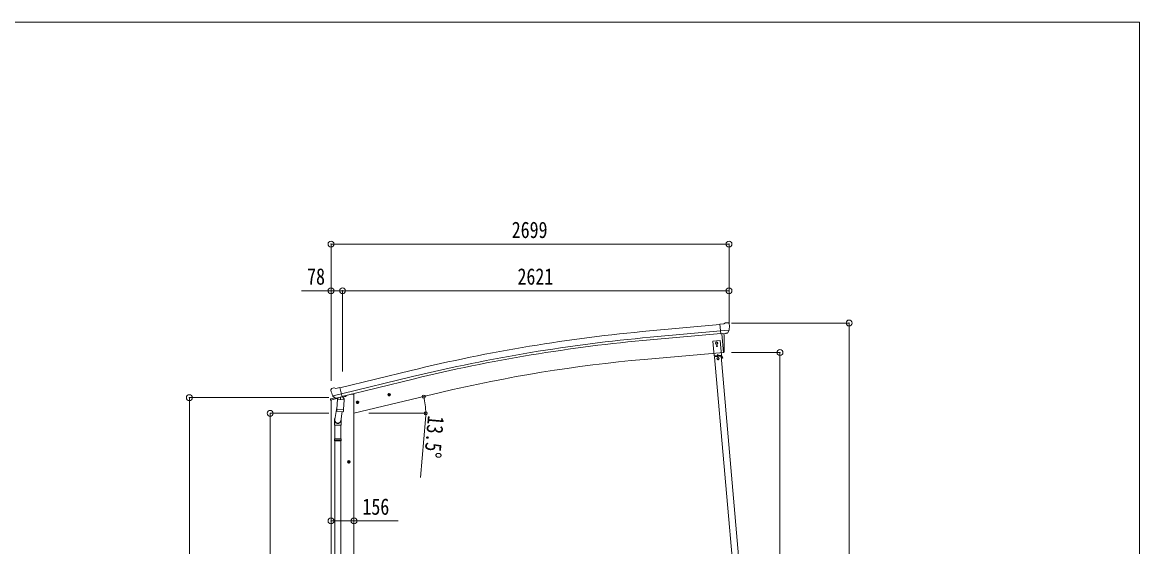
# Model space of a CAD drawing. Units: millimetres at full size, sheet at 1:40. Extents: x -11181 to 11305, y -7804 to 7716.
# Drawn here: x 3163 to 10739, y 4158 to 7716 of the extents above; entities that cross this region are included whole.
import ezdxf
from ezdxf.enums import TextEntityAlignment as Align

# ---------------------------------------------------------------- set-up
doc = ezdxf.new("R2010")
doc.units = ezdxf.units.MM
doc.header["$LTSCALE"] = 40
doc.header["$PDMODE"] = 32
doc.header["$PDSIZE"] = 40
for name, color, linetype, lineweight in [('0-0_0', 7, 'Continuous', 9), ('0-1_本体', 4, 'Continuous', 9), ('0-2_部品', 7, 'Continuous', 9), ('0-A_寸法', 6, 'Continuous', 9), ('1-1_GLASS', 4, 'Continuous', 9), ('1-2_GLASS_SEAL', 4, 'Continuous', 9), ('F-0_240', 7, 'Continuous', 9)]:
    doc.layers.add(name, color=color, linetype=linetype, lineweight=lineweight)
doc.styles.add('ＭＳ ゴシック', font='')
doc.styles.get('ＭＳ ゴシック').set_extended_font_data('MS Gothic')

msp = doc.modelspace()

# ---------------------------------------------------------------- linework, layer by layer
at = {"layer": '0-0_0', "color": 6}
for p, q in [((8769.43, 2262.68), (8769.43, 5675.68)), ((8300.41, 5475.28), (8300.41, 2262.68))]:
    msp.add_line(p, q, dxfattribs=at)
at = {"layer": '0-1_本体'}
for p, q in [((7893.19, 5665.09), (7415.68, 5621.89)), ((7896.96, 5622.09), (7419.57, 5578.9)), ((7898.42, 5605.32), (7421.09, 5562.13)), ((7905.66, 5602.93), (7916.82, 5475.32)), ((7378.88, 5428.26), (7916.82, 5475.32)), ((5316.36, 5236.27), (5799.23, 5353.76)), ((5326.43, 5194.3), (5809.44, 5311.77)), ((5330.36, 5177.93), (5813.42, 5295.41)), ((5256.33, 5152.98), (5256.33, 1712.68)), ((5391.83, 5192.68), (5358.32, 5184.64)), ((5411.83, 5192.68), (5391.83, 5192.68)), ((5411.83, 5062.68), (5997.51, 5203.29)), ((5411.83, 5192.68), (5411.83, 1712.68)), ((5387.33, 4733.18), (5367.33, 4733.18)), ((5377.33, 4740.69), (5370.83, 4736.93)), ((5370.83, 4736.93), (5370.83, 4729.43)), ((5370.83, 4729.43), (5377.33, 4725.68)), ((5377.33, 4723.18), (5377.33, 4743.18)), ((5383.83, 4736.93), (5377.33, 4740.69))]:
    msp.add_line(p, q, dxfattribs=at)
at = {"layer": '0-1_本体', "color": 6}
msp.add_line((5412.08, 4332.5), (5256.08, 4332.5), dxfattribs=at)
at = {"layer": '0-1_本体'}
msp.add_lwpolyline([(5377.33, 4725.68), (5383.83, 4729.43), (5383.83, 4736.93)], dxfattribs=at)
for radius in [8.5, 7.7, 6.5]:
    msp.add_circle((5377.33, 4733.18), radius, dxfattribs=at)
for centre, radius, start, end in [((8411.81, -5388.12), 11054.98, 95.16866, 103.66973), ((8411.81, -5388.12), 11011.82, 95.16974, 103.66973), ((8411.81, -5388.12), 10994.98, 95.16974, 103.66973), ((8201.87, -3978.52), 9442.71, 95.00001, 103.5)]:
    msp.add_arc(centre, radius, start, end, dxfattribs=at)
at = {"layer": '0-2_部品'}
for p, q in [((7919.58, 5669.53), (7893.01, 5667.21)), ((7898.67, 5602.55), (7893.01, 5667.21)), ((7955.87, 5627.24), (7896.96, 5622.09)), ((7919.58, 5669.53), (7931.29, 5676.3)), ((7946.2, 5677.88), (7932.53, 5676.69)), ((7944.62, 5607.76), (7955.56, 5626.69)), ((7955.33, 5672.13), (7949.85, 5676.73)), ((7956.4, 5670.09), (7956.51, 5668.75)), ((7908.63, 5603.42), (7898.67, 5602.55)), ((7905.64, 5603.16), (7916.8, 5475.55)), ((7942.23, 5606.36), (7934.53, 5605.68)), ((7916.8, 5475.55), (7918.86, 5475.81)), ((5258.87, 5229.27), (5255.01, 5222.97)), ((5261.96, 5231.52), (5275.14, 5234.68)), ((5289.7, 5232.01), (5276.44, 5234.71)), ((5289.7, 5232.01), (5315.63, 5238.23)), ((5253.52, 5152.36), (5296.22, 5162.61)), ((5253.52, 5159.25), (5253.52, 5152.36)), ((5254.65, 5220.69), (5254.92, 5219.54)), ((5282.03, 5168.46), (5255.82, 5162.17)), ((5268.7, 5180.39), (5326.21, 5194.19)), ((5285.55, 5165.48), (5269.18, 5179.97)), ((5288.26, 5164.91), (5295.78, 5166.71)), ((5289.1, 5165.02), (5290.63, 5165.38)), ((5290.63, 5165.38), (5327.33, 5174.2)), ((5292.47, 5165.16), (5292.41, 5164.41)), ((5293.17, 5163.37), (5318.99, 5156.94)), ((5300.09, 5158.03), (5295.41, 5091.19)), ((5345.78, 5154.83), (5300.09, 5158.03)), ((5301.86, 5161.21), (5301.63, 5157.92)), ((5321.38, 5172.37), (5320.36, 5157.76)), ((5327.33, 5174.2), (5328.86, 5174.56)), ((5330.42, 5176.67), (5331.36, 5176.6)), ((5331.36, 5176.6), (5344.67, 5161.28)), ((5335.35, 5172.01), (5354.24, 5176.54)), ((5341.1, 5088), (5345.78, 5154.83)), ((5344.67, 5161.28), (5344.23, 5154.94)), ((5358.07, 5184.72), (5358.07, 5181.4)), ((5640.32, 5186.5), (5659.76, 5191.17)), ((5644.87, 5194.28), (5642.74, 5187.08)), ((5652.17, 5196.03), (5644.87, 5194.28)), ((5652.37, 5179.11), (5647.7, 5198.56)), ((5657.34, 5190.59), (5652.17, 5196.03)), ((5655.21, 5183.39), (5657.34, 5190.59)), ((5297.15, 5115.96), (5281.23, 5019.79)), ((5294.56, 5078.72), (5295.43, 5091.19)), ((5294.95, 5077.37), (5294.95, 5077.37)), ((5341.1, 5088), (5295.41, 5091.19)), ((5296.4, 5076.59), (5338.1, 5073.67)), ((5341.09, 5088), (5340.2, 5075.3)), ((5426.39, 5135.14), (5445.84, 5139.81)), ((5430.95, 5142.92), (5428.82, 5135.72)), ((5438.25, 5144.67), (5430.95, 5142.92)), ((5438.45, 5127.75), (5433.78, 5147.2)), ((5443.42, 5139.23), (5438.25, 5144.67)), ((5441.28, 5132.03), (5443.42, 5139.23)), ((5279.08, 4982.63), (5279.08, 5016.98)), ((5332.67, 5074.05), (5321.94, 5010.46)), ((5325.08, 5017.28), (5325.08, 4982.63)), ((5325.08, 4982.63), (5279.08, 4982.63)), ((5281.08, 4982.63), (5281.08, 4888.63)), ((5323.08, 4982.63), (5323.08, 4888.63)), ((5279.08, 4886.63), (5280.08, 4888.63)), ((5325.08, 4886.63), (5279.08, 4886.63)), ((5325.08, 4878.63), (5279.08, 4878.63)), ((5324.08, 4888.63), (5280.08, 4888.63)), ((5324.08, 4876.63), (5280.08, 4876.63)), ((5281.08, 4876.63), (5281.08, 3932.44)), ((5323.08, 4876.63), (5323.08, 3932.44)), ((5325.08, 4886.63), (5324.08, 4888.63)), ((5325.08, 4878.63), (5324.08, 4876.63)), ((5325.08, 4886.63), (5325.08, 4878.63)), ((5387.58, 4732.56), (5367.58, 4732.56)), ((5377.58, 4740.07), (5371.08, 4736.32)), ((5371.08, 4736.32), (5371.08, 4728.81)), ((5371.08, 4728.81), (5377.58, 4725.06)), ((5377.58, 4722.56), (5377.58, 4742.56)), ((5384.08, 4736.32), (5377.58, 4740.07))]:
    msp.add_line(p, q, dxfattribs=at)
for points in [[(7955.95, 5627.88), (7955.66, 5626.89), (7955.56, 5626.69)], [(7908.63, 5603.42), (7908.9, 5603.35), (7934.27, 5605.57), (7934.53, 5605.68)], [(5321.06, 5172.78), (5330.79, 5175.12), (5315.63, 5238.23)], [(5268.43, 5180.96), (5269.02, 5180.12), (5269.18, 5179.97)], [(5321.06, 5172.78), (5320.83, 5172.63), (5296.06, 5166.69), (5295.78, 5166.71)], [(5642.74, 5187.08), (5647.91, 5181.64), (5655.21, 5183.39)], [(5428.82, 5135.72), (5433.99, 5130.28), (5441.28, 5132.03)], [(5279.08, 4886.63), (5279.08, 4878.63), (5280.08, 4876.63)], [(5377.58, 4725.06), (5384.08, 4728.81), (5384.08, 4736.32)]]:
    msp.add_lwpolyline(points, dxfattribs=at)
for centre, radius in [((7871.12, 5538.81), 6.5), ((5650.04, 5188.83), 8.5), ((5650.04, 5188.83), 7.7), ((5650.04, 5188.83), 6.5), ((5436.12, 5137.48), 8.5), ((5436.12, 5137.48), 7.7), ((5436.12, 5137.48), 6.5), ((5377.58, 4732.56), 8.5), ((5377.58, 4732.56), 7.7), ((5377.58, 4732.56), 6.5)]:
    msp.add_circle(centre, radius, dxfattribs=at)
for centre, radius, start, end in [((7932.79, 5673.7), 3, 95, 120), ((7946.63, 5672.9), 5, 50.00648, 94.99352), ((7754.89, 5651.11), 202.4, 353.4085, 5), ((7023.04, 5531.37), 900, 356.63919, 4.64986), ((7918.49, 5478.78), 3, 277, 356.63919), ((5263.13, 5226.66), 5, 103.5, 148.5), ((5275.85, 5231.77), 3, 78.5, 103.5), ((5256.52, 5159.25), 3, 103.5, 180), ((5451.73, 5266.79), 202.4, 193.5, 205.09125), ((5288.98, 5165.5), 0.5, 248.23754, 283.5), ((5291.97, 5165.19), 0.5, 356, 103.5), ((5293.41, 5164.34), 1, 176, 256), ((5319.34, 5157.91), 1.03, 250.03897, 351.96569), ((5321.98, 5172.29), 0.604, 100.59842, 172.20595), ((5328.74, 5175.05), 0.5, 283.5, 318.76246), ((5353.07, 5181.4), 5, 283.5, 0), ((5296.5, 5078.55), 1.95, 175.04017, 217.47766), ((5296.54, 5078.58), 2, 217.40962, 266), ((5309.08, 5016.98), 30, 177.45142, 180), ((5338.24, 5075.67), 2, 266, 349.46843)]:
    msp.add_arc(centre, radius, start, end, dxfattribs=at)
for centre, major_axis, ratio, start_param, end_param in [((7942.02, 5609.27), (1.62, -2.54), 0.997631, 5.965759, 6.7621801), ((7960.72, 5674.14), (-15.35, 3.44), 0.101033, 5.9751426, 5.9753737), ((7953.4, 5669.84), (2.71, -1.31), 0.997474, 0.5366567, 1.3225652), ((7941.97, 5609.35), (1.62, -2.54), 0.997631, 5.8041905, 5.8929484), ((7941.9, 5609.46), (-3.5, 2.17), 0.650902, 2.1145521, 2.1873627), ((5257.57, 5221.41), (-1.57, -2.57), 0.99628, 4.712389, 5.4996506), ((5287.54, 5167.73), (-0.73, -2.92), 0.997631, 5.8041905, 6.6006116), ((5287.6, 5167.96), (2.63, 3.16), 0.650902, 4.0958226, 4.1686332), ((5287.57, 5167.83), (-0.73, -2.92), 0.997631, 0.3902369, 0.4789948), ((5302.08, 5017.28), (23, 0), 0.996195, 2.5560258, 6.5663028), ((5302.08, 5017.28), (21, 0), 0.996195, 2.9349147, 5.9512394)]:
    msp.add_ellipse(centre, major_axis=major_axis, ratio=ratio, start_param=start_param, end_param=end_param, dxfattribs=at)
at = {"layer": '0-A_寸法'}
for p, q in [((5256.08, 6211.04), (7955.08, 6211.04)), ((7955.08, 6211.04), (7955.08, 5894.42)), ((5256.08, 5894.42), (5256.08, 5282.2)), ((5256.08, 5894.42), (5334.08, 5894.42)), ((5334.08, 5894.42), (5334.08, 5346.57)), ((5334.08, 5894.42), (7955.08, 5894.42)), ((7955.08, 5894.42), (7955.08, 5665.42)), ((8769.43, 5675.68), (7971.59, 5675.68)), ((8300.41, 5475.28), (7971.59, 5475.28)), ((4295.51, 2262.68), (4295.51, 5169.08)), ((4295.51, 5169.08), (5240.59, 5169.08)), ((4843.48, 2262.68), (4843.48, 5062.68)), ((4843.48, 5062.68), (5240.59, 5062.68)), ((5512.58, 5062.68), (5899.44, 5062.68)), ((5896.58, 5020.22), (5862.22, 4627.72)), ((5412.08, 4332.5), (5712.08, 4332.5))]:
    msp.add_line(p, q, dxfattribs=at)
msp.add_lwpolyline([(5256.08, 6211.04), (5256.08, 5894.42), (5056.08, 5894.42)], dxfattribs=at)
for centre in [(5884.99, 5176.34), (5898.44, 5062.68)]:
    msp.add_circle(centre, 10.62, dxfattribs=at)
for start, end in [(0, 13.5), (354.99678, 0)]:
    msp.add_arc((5411.58, 5062.68), 486.86, start, end, dxfattribs=at)
for p in [(5256.08, 6211.04), (7955.08, 6211.04), (5256.08, 5894.42), (5334.08, 5894.42), (7955.08, 5894.42), (8769.43, 5675.68), (8300.41, 5475.28), (4295.51, 5169.08), (4843.48, 5062.68), (5256.08, 4332.5), (5412.08, 4332.5)]:
    msp.add_point(p, dxfattribs=at)
at = {"layer": '1-1_GLASS'}
for p, q in [((7871.64, 5519.32), (7870.82, 5519.33)), ((7877.79, 5462.57), (7873.66, 5453.71)), ((7874.08, 5518.46), (7874.9, 5518.44)), ((7877.79, 5462.57), (7883.39, 5454.56)), ((7900.88, 5451.07), (7857.04, 5447.24)), ((7901.79, 5454.16), (7858.28, 5450.36)), ((7858.54, 5447.37), (7858.28, 5450.36)), ((7872.98, 5448.63), (7872.72, 5451.62)), ((7872.94, 5449.13), (7884.89, 5450.18)), ((7884.94, 5449.68), (7884.68, 5452.67)), ((7899.38, 5450.94), (7899.12, 5453.93)), ((7899.34, 5451.44), (7902.01, 5451.67)), ((7912.49, 5439.09), (7904.65, 5452.67)), ((7907.83, 5442.17), (7909.99, 5443.42))]:
    msp.add_line(p, q, dxfattribs=at)
for points in [[(7903.43, 5456.31), (7894.71, 5555.93), (7844.9, 5551.58), (7853.62, 5451.96)], [(7871.12, 5546.32), (7864.62, 5542.56), (7864.62, 5535.06), (7871.12, 5531.31), (7877.62, 5535.06), (7877.62, 5542.56)], [(7893.64, 5453.45), (7863.76, 5450.84), (7863.58, 5452.83), (7893.47, 5455.44)], [(7880.35, 5440.72), (7873.85, 5436.97), (7873.85, 5429.46), (7880.35, 5425.71), (7886.85, 5429.46), (7886.85, 5436.97)]]:
    msp.add_lwpolyline(points, close=True, dxfattribs=at)
for points in [[(7870.82, 5519.33), (7870.8, 5518.51), (7871.62, 5518.5)], [(7872.43, 5517.66), (7872.41, 5516.85), (7873.23, 5516.83), (7873.25, 5517.65)], [(7873.29, 5520.11), (7873.3, 5520.93), (7872.48, 5520.94), (7872.47, 5520.12)], [(7874.9, 5518.44), (7874.92, 5519.26), (7874.1, 5519.28)], [(7912.49, 5439.09), (7910.33, 5437.84), (7902.49, 5451.42)]]:
    msp.add_lwpolyline(points, dxfattribs=at)
for centre, radius in [((7871.12, 5538.81), 8.5), ((7871.12, 5538.81), 7.7), ((7872.86, 5518.89), 3.75), ((7880.35, 5433.21), 8.5), ((7880.35, 5433.21), 7.7), ((7880.35, 5433.21), 6.5)]:
    msp.add_circle(centre, radius, dxfattribs=at)
for centre, radius, start, end in [((7871.61, 5517.68), 0.82, 359, 89), ((7871.65, 5520.14), 0.82, 269, 359), ((7874.07, 5517.64), 0.82, 89, 179), ((7874.11, 5520.1), 0.82, 179, 269), ((7902.05, 5451.17), 3, 30, 95), ((7902.05, 5451.17), 0.5, 30, 95)]:
    msp.add_arc(centre, radius, start, end, dxfattribs=at)
at = {"layer": '1-2_GLASS_SEAL'}
msp.add_line((7900.89, 5451.07), (8040.51, 3857.02), dxfattribs=at)
msp.add_lwpolyline([(7857.05, 5447.24), (7996.68, 3853.18), (8040.51, 3857.02)], dxfattribs=at)
at = {"layer": 'F-0_240', "color": 5}
for p, q in [((-11180.61, 7716.46), (10739.39, 7716.46)), ((10739.39, 7716.46), (10739.39, -7803.54))]:
    msp.add_line(p, q, dxfattribs=at)

# ---------------------------------------------------------------- texts
at = {"layer": '0-A_寸法', "color": 7, "style": 'ＭＳ ゴシック', "width": 0.8}
for s, p in [('2699', (6481.58, 6219.04)), ('78', (5094.08, 5902.42)), ('2621', (6520.58, 5902.42)), ('156', (5469.08, 4340.5))]:
    msp.add_text(s, height=111.4, dxfattribs=at).set_placement(p, align=Align.BOTTOM_LEFT)
msp.add_text('13.5°', height=111.4, rotation=264.997, dxfattribs=at).set_placement((5880.61, 5052.74), align=Align.BOTTOM_LEFT)

doc.saveas('drawing.dxf')
